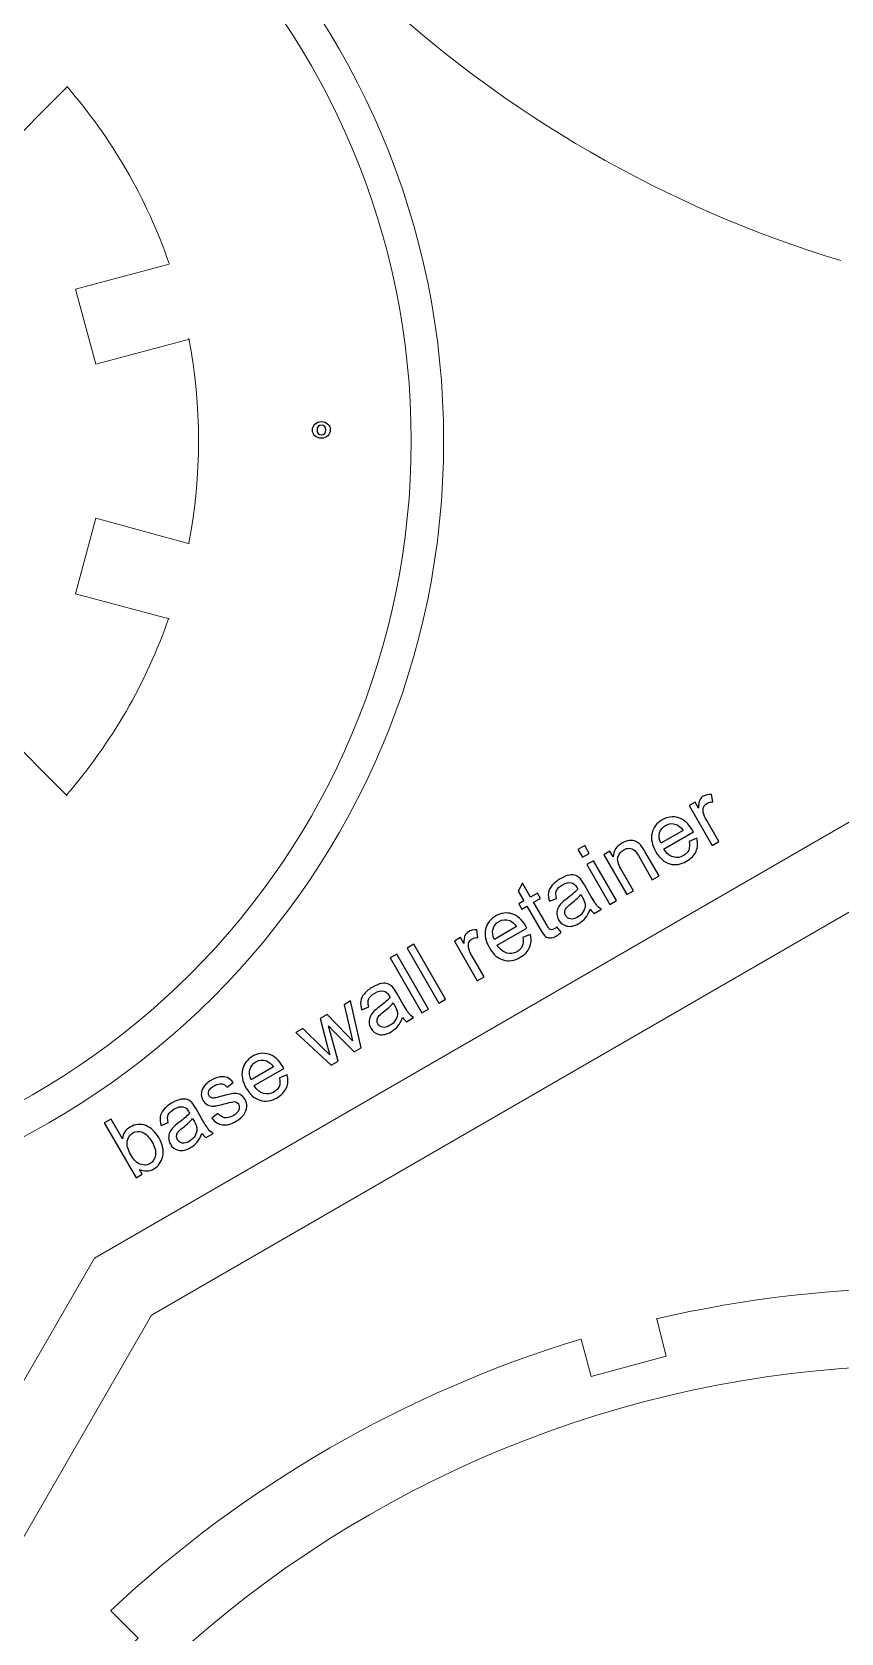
# Model space of a CAD drawing. Header units: centimetres. Extents: x -233 to -82, y 123 to 153.
# Drawn here: x -157.1 to -153.88, y 137.49 to 143.86 of the extents above; entities that cross this region are included whole.
import ezdxf

# ---------------------------------------------------------------- set-up
doc = ezdxf.new("R2010")
doc.units = ezdxf.units.CM
doc.header["$MEASUREMENT"] = 0
doc.layers.add('layer 1', color=7, linetype='Continuous')

msp = doc.modelspace()

# ---------------------------------------------------------------- linework, layer by layer
at = {"layer": 'layer 1', "color": 1, "lineweight": 9}
for points, knots in [([(-161.71951, 142.23415), (-161.71951, 140.50578), (-160.31839, 139.10465), (-158.59002, 139.10465), (-158.59002, 139.10465), (-156.86166, 139.10465), (-155.46054, 140.50578), (-155.46054, 142.23415), (-155.46054, 142.23415), (-155.46054, 143.96251), (-156.86166, 145.36364), (-158.59002, 145.36364), (-158.59002, 145.36364), (-160.31839, 145.36364), (-161.71951, 143.96251), (-161.71951, 142.23415)], [0, 0, 0, 0, 0.2, 0.2, 0.2, 0.2, 0.4, 0.4, 0.4, 0.4, 0.6, 0.6, 0.6, 0.6, 1, 1, 1, 1]), ([(-161.59039, 142.23415), (-161.59039, 140.57708), (-160.24709, 139.23377), (-158.59002, 139.23377), (-158.59002, 139.23377), (-156.93299, 139.23377), (-155.58965, 140.57708), (-155.58965, 142.23415), (-155.58965, 142.23415), (-155.58965, 143.89121), (-156.93299, 145.23456), (-158.59002, 145.23456), (-158.59002, 145.23456), (-160.24709, 145.23456), (-161.59039, 143.89121), (-161.59039, 142.23415)], [0, 0, 0, 0, 0.2, 0.2, 0.2, 0.2, 0.4, 0.4, 0.4, 0.4, 0.6, 0.6, 0.6, 0.6, 1, 1, 1, 1]), ([(-156.95912, 143.64281), (-156.95912, 143.64281), (-157.23213, 143.36976), (-157.23213, 143.36976), (-157.23213, 143.36976), (-157.23213, 143.36976), (-157.45018, 143.5899), (-157.45018, 143.5899)], [0, 0, 0, 0, 0.3333333, 0.3333333, 0.3333333, 0.3333333, 1, 1, 1, 1]), ([(-156.4723, 142.63953), (-156.4723, 142.63953), (-156.84482, 142.54005), (-156.84482, 142.54005), (-156.84482, 142.54005), (-156.84482, 142.54005), (-156.92526, 142.83846), (-156.92526, 142.83846), (-156.92526, 142.83846), (-156.92526, 142.83846), (-156.5527, 142.93794), (-156.5527, 142.93794)], [0, 0, 0, 0, 0.25, 0.25, 0.25, 0.25, 0.5, 0.5, 0.5, 0.5, 1, 1, 1, 1]), ([(-156.55271, 141.52615), (-156.55271, 141.52615), (-156.92527, 141.62563), (-156.92527, 141.62563), (-156.92527, 141.62563), (-156.92527, 141.62563), (-156.8448, 141.9262), (-156.8448, 141.9262), (-156.8448, 141.9262), (-156.8448, 141.9262), (-156.47231, 141.82456), (-156.47231, 141.82456)], [0, 0, 0, 0, 0.25, 0.25, 0.25, 0.25, 0.5, 0.5, 0.5, 0.5, 1, 1, 1, 1]), ([(-157.17922, 140.60327), (-157.17922, 140.60327), (-157.45019, 140.87421), (-157.45019, 140.87421), (-157.45019, 140.87421), (-157.45019, 140.87421), (-157.23214, 141.09434), (-157.23214, 141.09434), (-157.23214, 141.09434), (-157.23214, 141.09434), (-156.95913, 140.82129), (-156.95913, 140.82129)], [0, 0, 0, 0, 0.25, 0.25, 0.25, 0.25, 0.5, 0.5, 0.5, 0.5, 1, 1, 1, 1]), ([(-153.49131, 140.92167), (-153.49131, 140.92167), (-156.85045, 138.98068), (-156.85045, 138.98068), (-156.85045, 138.98068), (-156.85045, 138.98068), (-158.78932, 135.62158), (-158.78932, 135.62158), (-158.78932, 135.62158), (-158.78932, 135.62158), (-158.78716, 131.73961), (-158.78716, 131.73961), (-158.78716, 131.73961), (-158.78716, 131.73961), (-156.84833, 128.38043), (-156.84833, 128.38043), (-156.84833, 128.38043), (-156.84833, 128.38043), (-153.48704, 126.4416), (-153.48704, 126.4416), (-153.48704, 126.4416), (-153.48704, 126.4416), (-153.04469, 126.4416), (-153.04469, 126.4416), (-153.04469, 126.4416), (-153.04469, 126.4416), (-153.04469, 126.75275), (-153.04469, 126.75275), (-153.04469, 126.75275), (-153.04469, 126.75275), (-153.40449, 126.75275), (-153.40449, 126.75275), (-153.40449, 126.75275), (-153.40449, 126.75275), (-156.61974, 128.60695), (-156.61974, 128.60695), (-156.61974, 128.60695), (-156.61974, 128.60695), (-158.47813, 131.82428), (-158.47813, 131.82428), (-158.47813, 131.82428), (-158.47813, 131.82428), (-158.47813, 135.53691), (-158.47813, 135.53691), (-158.47813, 135.53691), (-158.47813, 135.53691), (-156.62394, 138.75425), (-156.62394, 138.75425), (-156.62394, 138.75425), (-156.62394, 138.75425), (-153.40664, 140.61263), (-153.40664, 140.61263), (-153.40664, 140.61263), (-153.40664, 140.61263), (-152.04347, 140.61263), (-152.04347, 140.61263), (-152.04347, 140.61263), (-152.04347, 140.61263), (-152.04347, 140.92167), (-152.04347, 140.92167), (-152.04347, 140.92167), (-152.04347, 140.92167), (-153.49131, 140.92167), (-153.49131, 140.92167)], [0, 0, 0, 0, 0.0588235, 0.0588235, 0.0588235, 0.0588235, 0.1176471, 0.1176471, 0.1176471, 0.1176471, 0.1764706, 0.1764706, 0.1764706, 0.1764706, 0.2352941, 0.2352941, 0.2352941, 0.2352941, 0.2941176, 0.2941176, 0.2941176, 0.2941176, 0.3529412, 0.3529412, 0.3529412, 0.3529412, 0.4117647, 0.4117647, 0.4117647, 0.4117647, 0.4705882, 0.4705882, 0.4705882, 0.4705882, 0.5294118, 0.5294118, 0.5294118, 0.5294118, 0.5882353, 0.5882353, 0.5882353, 0.5882353, 0.6470588, 0.6470588, 0.6470588, 0.6470588, 0.7058824, 0.7058824, 0.7058824, 0.7058824, 0.7647059, 0.7647059, 0.7647059, 0.7647059, 0.8235294, 0.8235294, 0.8235294, 0.8235294, 0.8823529, 0.8823529, 0.8823529, 0.8823529, 1, 1, 1, 1]), ([(-157.83085, 132.95483), (-157.25303, 130.79861), (-155.16664, 129.40465), (-152.95349, 129.69611), (-152.95349, 129.69611), (-150.74038, 129.98758), (-149.08596, 131.87416), (-149.0861, 134.10647), (-149.0861, 134.10647), (-149.08624, 136.33867), (-150.74077, 138.22512), (-152.95392, 138.51637), (-152.95392, 138.51637), (-155.1671, 138.80761), (-157.25339, 137.41348), (-157.83099, 135.25727)], [0, 0, 0, 0, 0.2, 0.2, 0.2, 0.2, 0.4, 0.4, 0.4, 0.4, 0.6, 0.6, 0.6, 0.6, 1, 1, 1, 1]), ([(-154.61272, 138.73854), (-154.61272, 138.73854), (-154.57462, 138.59037), (-154.57462, 138.59037), (-154.57462, 138.59037), (-154.57462, 138.59037), (-154.87311, 138.50997), (-154.87311, 138.50997), (-154.87311, 138.50997), (-154.87311, 138.50997), (-154.91329, 138.6581), (-154.91329, 138.6581)], [0, 0, 0, 0, 0.25, 0.25, 0.25, 0.25, 0.5, 0.5, 0.5, 0.5, 1, 1, 1, 1]), ([(-156.78443, 137.57646), (-156.78443, 137.57646), (-156.67645, 137.46851), (-156.67645, 137.46851), (-156.67645, 137.46851), (-156.67645, 137.46851), (-156.89661, 137.25052), (-156.89661, 137.25052), (-156.89661, 137.25052), (-156.89661, 137.25052), (-157.00456, 137.35847), (-157.00456, 137.35847)], [0, 0, 0, 0, 0.25, 0.25, 0.25, 0.25, 0.5, 0.5, 0.5, 0.5, 1, 1, 1, 1])]:
    msp.add_open_spline(points, degree=3, knots=knots, dxfattribs=at)
for points in [[(-155.7493, 144.03123), (-155.21734, 143.53286), (-154.57783, 143.16361), (-153.88031, 142.95201)], [(-156.55319, 142.94056), (-156.64275, 143.1988), (-156.78069, 143.43756), (-156.95962, 143.64418)], [(-156.47499, 141.8278), (-156.42338, 142.09644), (-156.42331, 142.37245), (-156.47478, 142.64112)], [(-156.96149, 140.82472), (-156.78249, 141.03163), (-156.64442, 141.27067), (-156.55472, 141.52904)], [(-152.4533, 138.73899), (-153.1644, 138.90489), (-153.90417, 138.90489), (-154.61527, 138.73899)], [(-154.91479, 138.65871), (-155.61361, 138.44684), (-156.25422, 138.07691), (-156.78704, 137.57763)]]:
    msp.add_open_spline(points, degree=3, dxfattribs=at)
at = {"layer": 'layer 1'}
for points, knots in [([(-155.94704, 142.24499), (-155.92694, 142.24499), (-155.91174, 142.25879), (-155.91174, 142.27749), (-155.91174, 142.27749), (-155.91174, 142.29619), (-155.92554, 142.31069), (-155.94674, 142.31069), (-155.94674, 142.31069), (-155.96894, 142.31069), (-155.98264, 142.29579), (-155.98264, 142.27709), (-155.98264, 142.27709), (-155.98264, 142.25919), (-155.96824, 142.24499), (-155.94704, 142.24499)], [0, 0, 0, 0, 0.2, 0.2, 0.2, 0.2, 0.4, 0.4, 0.4, 0.4, 0.6, 0.6, 0.6, 0.6, 1, 1, 1, 1]), ([(-155.94744, 142.25809), (-155.95764, 142.25809), (-155.96464, 142.26799), (-155.96464, 142.27709), (-155.96464, 142.27709), (-155.96464, 142.28809), (-155.95834, 142.29729), (-155.94744, 142.29729), (-155.94744, 142.29729), (-155.93614, 142.29729), (-155.92904, 142.28839), (-155.92904, 142.27789), (-155.92904, 142.27789), (-155.92904, 142.26729), (-155.93614, 142.25809), (-155.94744, 142.25809)], [0, 0, 0, 0, 0.2, 0.2, 0.2, 0.2, 0.4, 0.4, 0.4, 0.4, 0.6, 0.6, 0.6, 0.6, 1, 1, 1, 1]), ([(-154.39244, 140.62413), (-154.39244, 140.62413), (-154.48389, 140.78253), (-154.48389, 140.78253), (-154.48389, 140.78253), (-154.48389, 140.78253), (-154.45972, 140.79648), (-154.45972, 140.79648), (-154.45972, 140.79648), (-154.45972, 140.79648), (-154.44587, 140.77249), (-154.44587, 140.77249), (-154.44587, 140.77249), (-154.44622, 140.7873), (-154.44481, 140.79804), (-154.44158, 140.80464), (-154.44158, 140.80464), (-154.43843, 140.81119), (-154.43376, 140.81631), (-154.42753, 140.81991), (-154.42753, 140.81991), (-154.41844, 140.82516), (-154.40761, 140.82761), (-154.3949, 140.8272), (-154.3949, 140.8272), (-154.3949, 140.8272), (-154.38977, 140.79691), (-154.38977, 140.79691), (-154.38977, 140.79691), (-154.39851, 140.79706), (-154.4062, 140.79516), (-154.41278, 140.79136), (-154.41278, 140.79136), (-154.41867, 140.78796), (-154.42295, 140.78318), (-154.42558, 140.77693), (-154.42558, 140.77693), (-154.4282, 140.77068), (-154.42869, 140.76393), (-154.42704, 140.75646), (-154.42704, 140.75646), (-154.42457, 140.74518), (-154.42004, 140.73394), (-154.41349, 140.72259), (-154.41349, 140.72259), (-154.41349, 140.72259), (-154.36559, 140.63963), (-154.36559, 140.63963), (-154.36559, 140.63963), (-154.36559, 140.63963), (-154.39244, 140.62413), (-154.39244, 140.62413)], [0, 0, 0, 0, 0.0714286, 0.0714286, 0.0714286, 0.0714286, 0.1428571, 0.1428571, 0.1428571, 0.1428571, 0.2142857, 0.2142857, 0.2142857, 0.2142857, 0.2857143, 0.2857143, 0.2857143, 0.2857143, 0.3571429, 0.3571429, 0.3571429, 0.3571429, 0.4285714, 0.4285714, 0.4285714, 0.4285714, 0.5, 0.5, 0.5, 0.5, 0.5714286, 0.5714286, 0.5714286, 0.5714286, 0.6428571, 0.6428571, 0.6428571, 0.6428571, 0.7142857, 0.7142857, 0.7142857, 0.7142857, 0.7857143, 0.7857143, 0.7857143, 0.7857143, 0.8571429, 0.8571429, 0.8571429, 0.8571429, 1, 1, 1, 1]), ([(-154.48303, 140.63984), (-154.48303, 140.63984), (-154.45331, 140.65237), (-154.45331, 140.65237), (-154.45331, 140.65237), (-154.44838, 140.63363), (-154.44919, 140.61642), (-154.4559, 140.60065), (-154.4559, 140.60065), (-154.46261, 140.58488), (-154.47508, 140.57168), (-154.49344, 140.56108), (-154.49344, 140.56108), (-154.51665, 140.54768), (-154.53911, 140.54418), (-154.56096, 140.55062), (-154.56096, 140.55062), (-154.58281, 140.55706), (-154.60111, 140.57316), (-154.61596, 140.59889), (-154.61596, 140.59889), (-154.63136, 140.62556), (-154.63647, 140.65021), (-154.6312, 140.67288), (-154.6312, 140.67288), (-154.62593, 140.69555), (-154.61243, 140.71316), (-154.59051, 140.72581), (-154.59051, 140.72581), (-154.56938, 140.73801), (-154.54791, 140.74083), (-154.52614, 140.73411), (-154.52614, 140.73411), (-154.50437, 140.7274), (-154.48591, 140.71103), (-154.47081, 140.68488), (-154.47081, 140.68488), (-154.46991, 140.68332), (-154.4686, 140.68085), (-154.46683, 140.67759), (-154.46683, 140.67759), (-154.46683, 140.67759), (-154.58496, 140.60939), (-154.58496, 140.60939), (-154.58496, 140.60939), (-154.57396, 140.59254), (-154.56137, 140.58214), (-154.54719, 140.57797), (-154.54719, 140.57797), (-154.53301, 140.5738), (-154.51927, 140.57561), (-154.50602, 140.58326), (-154.50602, 140.58326), (-154.49623, 140.58891), (-154.48933, 140.59636), (-154.48532, 140.60561), (-154.48532, 140.60561), (-154.48134, 140.61472), (-154.48055, 140.62614), (-154.48303, 140.63984)], [0, 0, 0, 0, 0.0625, 0.0625, 0.0625, 0.0625, 0.125, 0.125, 0.125, 0.125, 0.1875, 0.1875, 0.1875, 0.1875, 0.25, 0.25, 0.25, 0.25, 0.3125, 0.3125, 0.3125, 0.3125, 0.375, 0.375, 0.375, 0.375, 0.4375, 0.4375, 0.4375, 0.4375, 0.5, 0.5, 0.5, 0.5, 0.5625, 0.5625, 0.5625, 0.5625, 0.625, 0.625, 0.625, 0.625, 0.6875, 0.6875, 0.6875, 0.6875, 0.75, 0.75, 0.75, 0.75, 0.8125, 0.8125, 0.8125, 0.8125, 0.875, 0.875, 0.875, 0.875, 1, 1, 1, 1]), ([(-154.59624, 140.63233), (-154.59624, 140.63233), (-154.50782, 140.68338), (-154.50782, 140.68338), (-154.50782, 140.68338), (-154.51664, 140.69606), (-154.52582, 140.70416), (-154.5353, 140.70758), (-154.5353, 140.70758), (-154.54982, 140.71293), (-154.56391, 140.71173), (-154.57751, 140.70388), (-154.57751, 140.70388), (-154.58989, 140.69673), (-154.5978, 140.68662), (-154.60145, 140.67355), (-154.60145, 140.67355), (-154.6051, 140.66047), (-154.60337, 140.64668), (-154.59624, 140.63233)], [0, 0, 0, 0, 0.1666667, 0.1666667, 0.1666667, 0.1666667, 0.3333333, 0.3333333, 0.3333333, 0.3333333, 0.5, 0.5, 0.5, 0.5, 0.6666667, 0.6666667, 0.6666667, 0.6666667, 1, 1, 1, 1]), ([(-154.73192, 140.42813), (-154.73192, 140.42813), (-154.82337, 140.58653), (-154.82337, 140.58653), (-154.82337, 140.58653), (-154.82337, 140.58653), (-154.79921, 140.60048), (-154.79921, 140.60048), (-154.79921, 140.60048), (-154.79921, 140.60048), (-154.78621, 140.57796), (-154.78621, 140.57796), (-154.78621, 140.57796), (-154.78465, 140.60207), (-154.7729, 140.62051), (-154.7509, 140.63321), (-154.7509, 140.63321), (-154.74138, 140.63871), (-154.73163, 140.64203), (-154.72163, 140.6433), (-154.72163, 140.6433), (-154.71157, 140.64449), (-154.703, 140.64344), (-154.69581, 140.64019), (-154.69581, 140.64019), (-154.68867, 140.63681), (-154.68209, 140.63183), (-154.676, 140.62508), (-154.676, 140.62508), (-154.6722, 140.62069), (-154.66663, 140.61224), (-154.65948, 140.59986), (-154.65948, 140.59986), (-154.65948, 140.59986), (-154.60323, 140.50243), (-154.60323, 140.50243), (-154.60323, 140.50243), (-154.60323, 140.50243), (-154.63007, 140.48693), (-154.63007, 140.48693), (-154.63007, 140.48693), (-154.63007, 140.48693), (-154.68572, 140.58332), (-154.68572, 140.58332), (-154.68572, 140.58332), (-154.69202, 140.59423), (-154.69776, 140.60177), (-154.70299, 140.60603), (-154.70299, 140.60603), (-154.70822, 140.61028), (-154.71444, 140.61246), (-154.72158, 140.61262), (-154.72158, 140.61262), (-154.7288, 140.61272), (-154.73598, 140.61077), (-154.74317, 140.60662), (-154.74317, 140.60662), (-154.7546, 140.60002), (-154.76237, 140.59068), (-154.7664, 140.57866), (-154.7664, 140.57866), (-154.77051, 140.56658), (-154.76672, 140.55041), (-154.75502, 140.53015), (-154.75502, 140.53015), (-154.75502, 140.53015), (-154.70507, 140.44363), (-154.70507, 140.44363), (-154.70507, 140.44363), (-154.70507, 140.44363), (-154.73192, 140.42813), (-154.73192, 140.42813)], [0, 0, 0, 0, 0.0526316, 0.0526316, 0.0526316, 0.0526316, 0.1052632, 0.1052632, 0.1052632, 0.1052632, 0.1578947, 0.1578947, 0.1578947, 0.1578947, 0.2105263, 0.2105263, 0.2105263, 0.2105263, 0.2631579, 0.2631579, 0.2631579, 0.2631579, 0.3157895, 0.3157895, 0.3157895, 0.3157895, 0.3684211, 0.3684211, 0.3684211, 0.3684211, 0.4210526, 0.4210526, 0.4210526, 0.4210526, 0.4736842, 0.4736842, 0.4736842, 0.4736842, 0.5263158, 0.5263158, 0.5263158, 0.5263158, 0.5789474, 0.5789474, 0.5789474, 0.5789474, 0.6315789, 0.6315789, 0.6315789, 0.6315789, 0.6842105, 0.6842105, 0.6842105, 0.6842105, 0.7368421, 0.7368421, 0.7368421, 0.7368421, 0.7894737, 0.7894737, 0.7894737, 0.7894737, 0.8421053, 0.8421053, 0.8421053, 0.8421053, 0.8947368, 0.8947368, 0.8947368, 0.8947368, 1, 1, 1, 1]), ([(-154.90818, 140.57682), (-154.90818, 140.57682), (-154.92598, 140.60765), (-154.92598, 140.60765), (-154.92598, 140.60765), (-154.92598, 140.60765), (-154.89913, 140.62315), (-154.89913, 140.62315), (-154.89913, 140.62315), (-154.89913, 140.62315), (-154.88133, 140.59232), (-154.88133, 140.59232), (-154.88133, 140.59232), (-154.88133, 140.59232), (-154.90818, 140.57682), (-154.90818, 140.57682)], [0, 0, 0, 0, 0.2, 0.2, 0.2, 0.2, 0.4, 0.4, 0.4, 0.4, 0.6, 0.6, 0.6, 0.6, 1, 1, 1, 1]), ([(-154.79973, 140.38898), (-154.79973, 140.38898), (-154.89118, 140.54738), (-154.89118, 140.54738), (-154.89118, 140.54738), (-154.89118, 140.54738), (-154.86433, 140.56288), (-154.86433, 140.56288), (-154.86433, 140.56288), (-154.86433, 140.56288), (-154.77288, 140.40448), (-154.77288, 140.40448), (-154.77288, 140.40448), (-154.77288, 140.40448), (-154.79973, 140.38898), (-154.79973, 140.38898)], [0, 0, 0, 0, 0.2, 0.2, 0.2, 0.2, 0.4, 0.4, 0.4, 0.4, 0.6, 0.6, 0.6, 0.6, 1, 1, 1, 1]), ([(-155.00982, 140.29967), (-155.00982, 140.29967), (-154.99231, 140.27814), (-154.99231, 140.27814), (-154.99231, 140.27814), (-154.99894, 140.27223), (-155.00525, 140.26755), (-155.01122, 140.2641), (-155.01122, 140.2641), (-155.02101, 140.25845), (-155.02944, 140.25566), (-155.03661, 140.25568), (-155.03661, 140.25568), (-155.04373, 140.25561), (-155.04989, 140.25748), (-155.05496, 140.26125), (-155.05496, 140.26125), (-155.06002, 140.26503), (-155.06725, 140.27494), (-155.07655, 140.29105), (-155.07655, 140.29105), (-155.07655, 140.29105), (-155.12915, 140.38216), (-155.12915, 140.38216), (-155.12915, 140.38216), (-155.12915, 140.38216), (-155.14881, 140.37081), (-155.14881, 140.37081), (-155.14881, 140.37081), (-155.14881, 140.37081), (-155.16086, 140.39168), (-155.16086, 140.39168), (-155.16086, 140.39168), (-155.16086, 140.39168), (-155.1412, 140.40303), (-155.1412, 140.40303), (-155.1412, 140.40303), (-155.1412, 140.40303), (-155.16385, 140.44226), (-155.16385, 140.44226), (-155.16385, 140.44226), (-155.16385, 140.44226), (-155.14639, 140.47382), (-155.14639, 140.47382), (-155.14639, 140.47382), (-155.14639, 140.47382), (-155.11444, 140.41848), (-155.11444, 140.41848), (-155.11444, 140.41848), (-155.11444, 140.41848), (-155.08742, 140.43408), (-155.08742, 140.43408), (-155.08742, 140.43408), (-155.08742, 140.43408), (-155.07537, 140.41321), (-155.07537, 140.41321), (-155.07537, 140.41321), (-155.07537, 140.41321), (-155.10239, 140.39761), (-155.10239, 140.39761), (-155.10239, 140.39761), (-155.10239, 140.39761), (-155.04889, 140.30494), (-155.04889, 140.30494), (-155.04889, 140.30494), (-155.04449, 140.29732), (-155.04121, 140.29263), (-155.039, 140.29102), (-155.039, 140.29102), (-155.0368, 140.2894), (-155.03424, 140.28857), (-155.03133, 140.28852), (-155.03133, 140.28852), (-155.02841, 140.28847), (-155.02498, 140.28953), (-155.02108, 140.29178), (-155.02108, 140.29178), (-155.01805, 140.29353), (-155.01436, 140.29613), (-155.00982, 140.29967)], [0, 0, 0, 0, 0.047619, 0.047619, 0.047619, 0.047619, 0.0952381, 0.0952381, 0.0952381, 0.0952381, 0.1428571, 0.1428571, 0.1428571, 0.1428571, 0.1904762, 0.1904762, 0.1904762, 0.1904762, 0.2380952, 0.2380952, 0.2380952, 0.2380952, 0.2857143, 0.2857143, 0.2857143, 0.2857143, 0.3333333, 0.3333333, 0.3333333, 0.3333333, 0.3809524, 0.3809524, 0.3809524, 0.3809524, 0.4285714, 0.4285714, 0.4285714, 0.4285714, 0.4761905, 0.4761905, 0.4761905, 0.4761905, 0.5238095, 0.5238095, 0.5238095, 0.5238095, 0.5714286, 0.5714286, 0.5714286, 0.5714286, 0.6190476, 0.6190476, 0.6190476, 0.6190476, 0.6666667, 0.6666667, 0.6666667, 0.6666667, 0.7142857, 0.7142857, 0.7142857, 0.7142857, 0.7619048, 0.7619048, 0.7619048, 0.7619048, 0.8095238, 0.8095238, 0.8095238, 0.8095238, 0.8571429, 0.8571429, 0.8571429, 0.8571429, 0.9047619, 0.9047619, 0.9047619, 0.9047619, 1, 1, 1, 1]), ([(-154.87771, 140.37005), (-154.88277, 140.35582), (-154.88885, 140.34434), (-154.89603, 140.33558), (-154.89603, 140.33558), (-154.90329, 140.32676), (-154.91217, 140.31933), (-154.92265, 140.31328), (-154.92265, 140.31328), (-154.94005, 140.30323), (-154.95593, 140.29972), (-154.97018, 140.30281), (-154.97018, 140.30281), (-154.98443, 140.3059), (-154.99536, 140.31402), (-155.00301, 140.32727), (-155.00301, 140.32727), (-155.00751, 140.33507), (-155.00979, 140.34322), (-155.00994, 140.35168), (-155.00994, 140.35168), (-155.01009, 140.36014), (-155.00845, 140.3679), (-155.00498, 140.37509), (-155.00498, 140.37509), (-155.00152, 140.38229), (-154.99681, 140.38893), (-154.99077, 140.39508), (-154.99077, 140.39508), (-154.98629, 140.39951), (-154.97916, 140.40536), (-154.96925, 140.41281), (-154.96925, 140.41281), (-154.94902, 140.42796), (-154.93488, 140.44028), (-154.92671, 140.44973), (-154.92671, 140.44973), (-154.92878, 140.4535), (-154.93004, 140.45589), (-154.93059, 140.45684), (-154.93059, 140.45684), (-154.93689, 140.46775), (-154.94385, 140.47401), (-154.95156, 140.47556), (-154.95156, 140.47556), (-154.9619, 140.47768), (-154.97387, 140.47481), (-154.98738, 140.46701), (-154.98738, 140.46701), (-155.00003, 140.45971), (-155.00813, 140.45214), (-155.01155, 140.44428), (-155.01155, 140.44428), (-155.01498, 140.43641), (-155.01493, 140.42593), (-155.01129, 140.41302), (-155.01129, 140.41302), (-155.01129, 140.41302), (-155.03958, 140.40142), (-155.03958, 140.40142), (-155.03958, 140.40142), (-155.04374, 140.41403), (-155.04501, 140.42542), (-155.04355, 140.4355), (-155.04355, 140.4355), (-155.04205, 140.44549), (-155.03718, 140.45546), (-155.02903, 140.46514), (-155.02903, 140.46514), (-155.02087, 140.47481), (-155.00993, 140.48366), (-154.99633, 140.49151), (-154.99633, 140.49151), (-154.98282, 140.49931), (-154.97093, 140.50411), (-154.96059, 140.5058), (-154.96059, 140.5058), (-154.95034, 140.50745), (-154.94175, 140.50698), (-154.93502, 140.50451), (-154.93502, 140.50451), (-154.92824, 140.50196), (-154.92196, 140.4975), (-154.91616, 140.49104), (-154.91616, 140.49104), (-154.91255, 140.487), (-154.90737, 140.47902), (-154.90047, 140.46707), (-154.90047, 140.46707), (-154.90047, 140.46707), (-154.87982, 140.4313), (-154.87982, 140.4313), (-154.87982, 140.4313), (-154.86537, 140.40628), (-154.85566, 140.39086), (-154.85074, 140.38493), (-154.85074, 140.38493), (-154.84576, 140.37891), (-154.83986, 140.37389), (-154.83298, 140.36978), (-154.83298, 140.36978), (-154.83298, 140.36978), (-154.86104, 140.35358), (-154.86104, 140.35358), (-154.86104, 140.35358), (-154.86701, 140.35752), (-154.87258, 140.36297), (-154.87771, 140.37005)], [0, 0, 0, 0, 0.0357143, 0.0357143, 0.0357143, 0.0357143, 0.0714286, 0.0714286, 0.0714286, 0.0714286, 0.1071429, 0.1071429, 0.1071429, 0.1071429, 0.1428571, 0.1428571, 0.1428571, 0.1428571, 0.1785714, 0.1785714, 0.1785714, 0.1785714, 0.2142857, 0.2142857, 0.2142857, 0.2142857, 0.25, 0.25, 0.25, 0.25, 0.2857143, 0.2857143, 0.2857143, 0.2857143, 0.3214286, 0.3214286, 0.3214286, 0.3214286, 0.3571429, 0.3571429, 0.3571429, 0.3571429, 0.3928571, 0.3928571, 0.3928571, 0.3928571, 0.4285714, 0.4285714, 0.4285714, 0.4285714, 0.4642857, 0.4642857, 0.4642857, 0.4642857, 0.5, 0.5, 0.5, 0.5, 0.5357143, 0.5357143, 0.5357143, 0.5357143, 0.5714286, 0.5714286, 0.5714286, 0.5714286, 0.6071429, 0.6071429, 0.6071429, 0.6071429, 0.6428571, 0.6428571, 0.6428571, 0.6428571, 0.6785714, 0.6785714, 0.6785714, 0.6785714, 0.7142857, 0.7142857, 0.7142857, 0.7142857, 0.75, 0.75, 0.75, 0.75, 0.7857143, 0.7857143, 0.7857143, 0.7857143, 0.8214286, 0.8214286, 0.8214286, 0.8214286, 0.8571429, 0.8571429, 0.8571429, 0.8571429, 0.8928571, 0.8928571, 0.8928571, 0.8928571, 0.9285714, 0.9285714, 0.9285714, 0.9285714, 1, 1, 1, 1]), ([(-154.91456, 140.42868), (-154.92196, 140.4191), (-154.93465, 140.40727), (-154.95253, 140.39325), (-154.95253, 140.39325), (-154.96258, 140.38525), (-154.96938, 140.37902), (-154.97282, 140.37438), (-154.97282, 140.37438), (-154.97626, 140.36974), (-154.97816, 140.36483), (-154.97847, 140.35957), (-154.97847, 140.35957), (-154.97873, 140.35422), (-154.97749, 140.34928), (-154.97479, 140.3446), (-154.97479, 140.3446), (-154.97064, 140.33741), (-154.96456, 140.33308), (-154.95635, 140.33146), (-154.95635, 140.33146), (-154.94815, 140.32985), (-154.93887, 140.33197), (-154.92839, 140.33802), (-154.92839, 140.33802), (-154.91808, 140.34397), (-154.91011, 140.35158), (-154.90466, 140.36073), (-154.90466, 140.36073), (-154.89921, 140.36988), (-154.89687, 140.37943), (-154.89769, 140.38946), (-154.89769, 140.38946), (-154.89834, 140.39717), (-154.90201, 140.40694), (-154.90886, 140.41881), (-154.90886, 140.41881), (-154.90886, 140.41881), (-154.91456, 140.42868), (-154.91456, 140.42868)], [0, 0, 0, 0, 0.0909091, 0.0909091, 0.0909091, 0.0909091, 0.1818182, 0.1818182, 0.1818182, 0.1818182, 0.2727273, 0.2727273, 0.2727273, 0.2727273, 0.3636364, 0.3636364, 0.3636364, 0.3636364, 0.4545455, 0.4545455, 0.4545455, 0.4545455, 0.5454545, 0.5454545, 0.5454545, 0.5454545, 0.6363636, 0.6363636, 0.6363636, 0.6363636, 0.7272727, 0.7272727, 0.7272727, 0.7272727, 0.8181818, 0.8181818, 0.8181818, 0.8181818, 1, 1, 1, 1]), ([(-155.14554, 140.25734), (-155.14554, 140.25734), (-155.11582, 140.26988), (-155.11582, 140.26988), (-155.11582, 140.26988), (-155.11089, 140.25113), (-155.1117, 140.23392), (-155.11841, 140.21815), (-155.11841, 140.21815), (-155.12512, 140.20238), (-155.13759, 140.18918), (-155.15595, 140.17858), (-155.15595, 140.17858), (-155.17916, 140.16518), (-155.20162, 140.16168), (-155.22347, 140.16812), (-155.22347, 140.16812), (-155.24532, 140.17456), (-155.26362, 140.19067), (-155.27847, 140.21639), (-155.27847, 140.21639), (-155.29387, 140.24306), (-155.29898, 140.26771), (-155.29371, 140.29038), (-155.29371, 140.29038), (-155.28844, 140.31305), (-155.27494, 140.33066), (-155.25303, 140.34331), (-155.25303, 140.34331), (-155.23189, 140.35551), (-155.21042, 140.35833), (-155.18865, 140.35161), (-155.18865, 140.35161), (-155.16688, 140.3449), (-155.14842, 140.32854), (-155.13332, 140.30238), (-155.13332, 140.30238), (-155.13242, 140.30082), (-155.13111, 140.29835), (-155.12935, 140.29509), (-155.12935, 140.29509), (-155.12935, 140.29509), (-155.24747, 140.22689), (-155.24747, 140.22689), (-155.24747, 140.22689), (-155.23647, 140.21004), (-155.22388, 140.19964), (-155.2097, 140.19547), (-155.2097, 140.19547), (-155.19552, 140.1913), (-155.18178, 140.19311), (-155.16853, 140.20076), (-155.16853, 140.20076), (-155.15874, 140.20641), (-155.15184, 140.21386), (-155.14783, 140.22311), (-155.14783, 140.22311), (-155.14385, 140.23222), (-155.14306, 140.24365), (-155.14554, 140.25734)], [0, 0, 0, 0, 0.0625, 0.0625, 0.0625, 0.0625, 0.125, 0.125, 0.125, 0.125, 0.1875, 0.1875, 0.1875, 0.1875, 0.25, 0.25, 0.25, 0.25, 0.3125, 0.3125, 0.3125, 0.3125, 0.375, 0.375, 0.375, 0.375, 0.4375, 0.4375, 0.4375, 0.4375, 0.5, 0.5, 0.5, 0.5, 0.5625, 0.5625, 0.5625, 0.5625, 0.625, 0.625, 0.625, 0.625, 0.6875, 0.6875, 0.6875, 0.6875, 0.75, 0.75, 0.75, 0.75, 0.8125, 0.8125, 0.8125, 0.8125, 0.875, 0.875, 0.875, 0.875, 1, 1, 1, 1]), ([(-155.25875, 140.24983), (-155.25875, 140.24983), (-155.17033, 140.30088), (-155.17033, 140.30088), (-155.17033, 140.30088), (-155.17915, 140.31356), (-155.18833, 140.32166), (-155.19781, 140.32508), (-155.19781, 140.32508), (-155.21233, 140.33043), (-155.22642, 140.32923), (-155.24002, 140.32138), (-155.24002, 140.32138), (-155.2524, 140.31423), (-155.26031, 140.30412), (-155.26396, 140.29105), (-155.26396, 140.29105), (-155.26761, 140.27797), (-155.26588, 140.26418), (-155.25875, 140.24983)], [0, 0, 0, 0, 0.1666667, 0.1666667, 0.1666667, 0.1666667, 0.3333333, 0.3333333, 0.3333333, 0.3333333, 0.5, 0.5, 0.5, 0.5, 0.6666667, 0.6666667, 0.6666667, 0.6666667, 1, 1, 1, 1]), ([(-155.32662, 140.08478), (-155.32662, 140.08478), (-155.41807, 140.24318), (-155.41807, 140.24318), (-155.41807, 140.24318), (-155.41807, 140.24318), (-155.39391, 140.25713), (-155.39391, 140.25713), (-155.39391, 140.25713), (-155.39391, 140.25713), (-155.38006, 140.23314), (-155.38006, 140.23314), (-155.38006, 140.23314), (-155.38041, 140.24795), (-155.37899, 140.2587), (-155.37576, 140.2653), (-155.37576, 140.2653), (-155.37261, 140.27185), (-155.36795, 140.27697), (-155.36171, 140.28057), (-155.36171, 140.28057), (-155.35262, 140.28582), (-155.34179, 140.28826), (-155.32909, 140.28785), (-155.32909, 140.28785), (-155.32909, 140.28785), (-155.32395, 140.25756), (-155.32395, 140.25756), (-155.32395, 140.25756), (-155.3327, 140.25771), (-155.34038, 140.25582), (-155.34696, 140.25202), (-155.34696, 140.25202), (-155.35285, 140.24862), (-155.35713, 140.24383), (-155.35976, 140.23758), (-155.35976, 140.23758), (-155.36239, 140.23133), (-155.36288, 140.22458), (-155.36122, 140.21711), (-155.36122, 140.21711), (-155.35875, 140.20583), (-155.35422, 140.19459), (-155.34767, 140.18325), (-155.34767, 140.18325), (-155.34767, 140.18325), (-155.29977, 140.10028), (-155.29977, 140.10028), (-155.29977, 140.10028), (-155.29977, 140.10028), (-155.32662, 140.08478), (-155.32662, 140.08478)], [0, 0, 0, 0, 0.0714286, 0.0714286, 0.0714286, 0.0714286, 0.1428571, 0.1428571, 0.1428571, 0.1428571, 0.2142857, 0.2142857, 0.2142857, 0.2142857, 0.2857143, 0.2857143, 0.2857143, 0.2857143, 0.3571429, 0.3571429, 0.3571429, 0.3571429, 0.4285714, 0.4285714, 0.4285714, 0.4285714, 0.5, 0.5, 0.5, 0.5, 0.5714286, 0.5714286, 0.5714286, 0.5714286, 0.6428571, 0.6428571, 0.6428571, 0.6428571, 0.7142857, 0.7142857, 0.7142857, 0.7142857, 0.7857143, 0.7857143, 0.7857143, 0.7857143, 0.8571429, 0.8571429, 0.8571429, 0.8571429, 1, 1, 1, 1]), ([(-155.47965, 139.99643), (-155.47965, 139.99643), (-155.6059, 140.2151), (-155.6059, 140.2151), (-155.6059, 140.2151), (-155.6059, 140.2151), (-155.57905, 140.2306), (-155.57905, 140.2306), (-155.57905, 140.2306), (-155.57905, 140.2306), (-155.4528, 140.01193), (-155.4528, 140.01193), (-155.4528, 140.01193), (-155.4528, 140.01193), (-155.47965, 139.99643), (-155.47965, 139.99643)], [0, 0, 0, 0, 0.2, 0.2, 0.2, 0.2, 0.4, 0.4, 0.4, 0.4, 0.6, 0.6, 0.6, 0.6, 1, 1, 1, 1]), ([(-155.54754, 139.95723), (-155.54754, 139.95723), (-155.67379, 140.1759), (-155.67379, 140.1759), (-155.67379, 140.1759), (-155.67379, 140.1759), (-155.64694, 140.1914), (-155.64694, 140.1914), (-155.64694, 140.1914), (-155.64694, 140.1914), (-155.5207, 139.97273), (-155.5207, 139.97273), (-155.5207, 139.97273), (-155.5207, 139.97273), (-155.54754, 139.95723), (-155.54754, 139.95723)], [0, 0, 0, 0, 0.2, 0.2, 0.2, 0.2, 0.4, 0.4, 0.4, 0.4, 0.6, 0.6, 0.6, 0.6, 1, 1, 1, 1]), ([(-155.62483, 139.9387), (-155.62989, 139.92447), (-155.63597, 139.91299), (-155.64315, 139.90423), (-155.64315, 139.90423), (-155.65042, 139.89541), (-155.65929, 139.88798), (-155.66977, 139.88193), (-155.66977, 139.88193), (-155.68717, 139.87188), (-155.70305, 139.86838), (-155.7173, 139.87146), (-155.7173, 139.87146), (-155.73155, 139.87455), (-155.74248, 139.88267), (-155.75013, 139.89593), (-155.75013, 139.89593), (-155.75463, 139.90372), (-155.75691, 139.91187), (-155.75706, 139.92033), (-155.75706, 139.92033), (-155.75721, 139.92879), (-155.75557, 139.93655), (-155.7521, 139.94374), (-155.7521, 139.94374), (-155.74864, 139.95094), (-155.74393, 139.95759), (-155.73789, 139.96373), (-155.73789, 139.96373), (-155.73341, 139.96816), (-155.72628, 139.97401), (-155.71638, 139.98146), (-155.71638, 139.98146), (-155.69614, 139.99661), (-155.682, 140.00893), (-155.67383, 140.01838), (-155.67383, 140.01838), (-155.6759, 140.02215), (-155.67716, 140.02454), (-155.67771, 140.02549), (-155.67771, 140.02549), (-155.68401, 140.0364), (-155.69097, 140.04266), (-155.69868, 140.04422), (-155.69868, 140.04422), (-155.70902, 140.04633), (-155.72099, 140.04346), (-155.7345, 140.03566), (-155.7345, 140.03566), (-155.74715, 140.02836), (-155.75525, 140.02079), (-155.75868, 140.01293), (-155.75868, 140.01293), (-155.7621, 140.00506), (-155.76205, 139.99458), (-155.75841, 139.98167), (-155.75841, 139.98167), (-155.75841, 139.98167), (-155.7867, 139.97007), (-155.7867, 139.97007), (-155.7867, 139.97007), (-155.79087, 139.98268), (-155.79213, 139.99407), (-155.79068, 140.00415), (-155.79068, 140.00415), (-155.78917, 140.01414), (-155.7843, 140.02411), (-155.77615, 140.03379), (-155.77615, 140.03379), (-155.76799, 140.04346), (-155.75705, 140.05232), (-155.74346, 140.06017), (-155.74346, 140.06017), (-155.72995, 140.06797), (-155.71805, 140.07276), (-155.70771, 140.07445), (-155.70771, 140.07445), (-155.69746, 140.0761), (-155.68887, 140.07563), (-155.68214, 140.07316), (-155.68214, 140.07316), (-155.67536, 140.07062), (-155.66909, 140.06615), (-155.66328, 140.05969), (-155.66328, 140.05969), (-155.65967, 140.05565), (-155.65449, 140.04767), (-155.64759, 140.03572), (-155.64759, 140.03572), (-155.64759, 140.03572), (-155.62694, 139.99996), (-155.62694, 139.99996), (-155.62694, 139.99996), (-155.61249, 139.97493), (-155.60279, 139.95952), (-155.59786, 139.95358), (-155.59786, 139.95358), (-155.59288, 139.94757), (-155.58698, 139.94254), (-155.5801, 139.93843), (-155.5801, 139.93843), (-155.5801, 139.93843), (-155.60816, 139.92223), (-155.60816, 139.92223), (-155.60816, 139.92223), (-155.61414, 139.92617), (-155.6197, 139.93162), (-155.62483, 139.9387)], [0, 0, 0, 0, 0.0357143, 0.0357143, 0.0357143, 0.0357143, 0.0714286, 0.0714286, 0.0714286, 0.0714286, 0.1071429, 0.1071429, 0.1071429, 0.1071429, 0.1428571, 0.1428571, 0.1428571, 0.1428571, 0.1785714, 0.1785714, 0.1785714, 0.1785714, 0.2142857, 0.2142857, 0.2142857, 0.2142857, 0.25, 0.25, 0.25, 0.25, 0.2857143, 0.2857143, 0.2857143, 0.2857143, 0.3214286, 0.3214286, 0.3214286, 0.3214286, 0.3571429, 0.3571429, 0.3571429, 0.3571429, 0.3928571, 0.3928571, 0.3928571, 0.3928571, 0.4285714, 0.4285714, 0.4285714, 0.4285714, 0.4642857, 0.4642857, 0.4642857, 0.4642857, 0.5, 0.5, 0.5, 0.5, 0.5357143, 0.5357143, 0.5357143, 0.5357143, 0.5714286, 0.5714286, 0.5714286, 0.5714286, 0.6071429, 0.6071429, 0.6071429, 0.6071429, 0.6428571, 0.6428571, 0.6428571, 0.6428571, 0.6785714, 0.6785714, 0.6785714, 0.6785714, 0.7142857, 0.7142857, 0.7142857, 0.7142857, 0.75, 0.75, 0.75, 0.75, 0.7857143, 0.7857143, 0.7857143, 0.7857143, 0.8214286, 0.8214286, 0.8214286, 0.8214286, 0.8571429, 0.8571429, 0.8571429, 0.8571429, 0.8928571, 0.8928571, 0.8928571, 0.8928571, 0.9285714, 0.9285714, 0.9285714, 0.9285714, 1, 1, 1, 1]), ([(-155.90833, 139.74893), (-155.90833, 139.74893), (-156.04828, 139.87933), (-156.04828, 139.87933), (-156.04828, 139.87933), (-156.04828, 139.87933), (-156.02048, 139.89538), (-156.02048, 139.89538), (-156.02048, 139.89538), (-156.02048, 139.89538), (-155.94248, 139.81848), (-155.94248, 139.81848), (-155.94248, 139.81848), (-155.94248, 139.81848), (-155.91352, 139.78993), (-155.91352, 139.78993), (-155.91352, 139.78993), (-155.91404, 139.79182), (-155.91765, 139.80429), (-155.92414, 139.82733), (-155.92414, 139.82733), (-155.92414, 139.82733), (-155.95249, 139.93463), (-155.95249, 139.93463), (-155.95249, 139.93463), (-155.95249, 139.93463), (-155.92487, 139.95058), (-155.92487, 139.95058), (-155.92487, 139.95058), (-155.92487, 139.95058), (-155.84809, 139.87239), (-155.84809, 139.87239), (-155.84809, 139.87239), (-155.84809, 139.87239), (-155.82276, 139.84672), (-155.82276, 139.84672), (-155.82276, 139.84672), (-155.82276, 139.84672), (-155.83131, 139.88254), (-155.83131, 139.88254), (-155.83131, 139.88254), (-155.83131, 139.88254), (-155.85697, 139.98978), (-155.85697, 139.98978), (-155.85697, 139.98978), (-155.85697, 139.98978), (-155.8309, 140.00483), (-155.8309, 140.00483), (-155.8309, 140.00483), (-155.8309, 140.00483), (-155.78899, 139.81783), (-155.78899, 139.81783), (-155.78899, 139.81783), (-155.78899, 139.81783), (-155.81688, 139.80173), (-155.81688, 139.80173), (-155.81688, 139.80173), (-155.81688, 139.80173), (-155.89688, 139.8821), (-155.89688, 139.8821), (-155.89688, 139.8821), (-155.89688, 139.8821), (-155.91858, 139.90548), (-155.91858, 139.90548), (-155.91858, 139.90548), (-155.91858, 139.90548), (-155.88027, 139.76513), (-155.88027, 139.76513), (-155.88027, 139.76513), (-155.88027, 139.76513), (-155.90833, 139.74893), (-155.90833, 139.74893)], [0, 0, 0, 0, 0.0526316, 0.0526316, 0.0526316, 0.0526316, 0.1052632, 0.1052632, 0.1052632, 0.1052632, 0.1578947, 0.1578947, 0.1578947, 0.1578947, 0.2105263, 0.2105263, 0.2105263, 0.2105263, 0.2631579, 0.2631579, 0.2631579, 0.2631579, 0.3157895, 0.3157895, 0.3157895, 0.3157895, 0.3684211, 0.3684211, 0.3684211, 0.3684211, 0.4210526, 0.4210526, 0.4210526, 0.4210526, 0.4736842, 0.4736842, 0.4736842, 0.4736842, 0.5263158, 0.5263158, 0.5263158, 0.5263158, 0.5789474, 0.5789474, 0.5789474, 0.5789474, 0.6315789, 0.6315789, 0.6315789, 0.6315789, 0.6842105, 0.6842105, 0.6842105, 0.6842105, 0.7368421, 0.7368421, 0.7368421, 0.7368421, 0.7894737, 0.7894737, 0.7894737, 0.7894737, 0.8421053, 0.8421053, 0.8421053, 0.8421053, 0.8947368, 0.8947368, 0.8947368, 0.8947368, 1, 1, 1, 1]), ([(-155.66168, 139.99733), (-155.66908, 139.98775), (-155.68177, 139.97592), (-155.69966, 139.9619), (-155.69966, 139.9619), (-155.7097, 139.95391), (-155.7165, 139.94767), (-155.71994, 139.94303), (-155.71994, 139.94303), (-155.72338, 139.93839), (-155.72528, 139.93348), (-155.72559, 139.92822), (-155.72559, 139.92822), (-155.72585, 139.92287), (-155.72461, 139.91793), (-155.72191, 139.91325), (-155.72191, 139.91325), (-155.71776, 139.90607), (-155.71168, 139.90173), (-155.70347, 139.90011), (-155.70347, 139.90011), (-155.69527, 139.8985), (-155.68599, 139.90063), (-155.67551, 139.90668), (-155.67551, 139.90668), (-155.6652, 139.91263), (-155.65724, 139.92023), (-155.65178, 139.92938), (-155.65178, 139.92938), (-155.64633, 139.93853), (-155.64399, 139.94808), (-155.64482, 139.95811), (-155.64482, 139.95811), (-155.64546, 139.96583), (-155.64913, 139.9756), (-155.65598, 139.98746), (-155.65598, 139.98746), (-155.65598, 139.98746), (-155.66168, 139.99733), (-155.66168, 139.99733)], [0, 0, 0, 0, 0.0909091, 0.0909091, 0.0909091, 0.0909091, 0.1818182, 0.1818182, 0.1818182, 0.1818182, 0.2727273, 0.2727273, 0.2727273, 0.2727273, 0.3636364, 0.3636364, 0.3636364, 0.3636364, 0.4545455, 0.4545455, 0.4545455, 0.4545455, 0.5454545, 0.5454545, 0.5454545, 0.5454545, 0.6363636, 0.6363636, 0.6363636, 0.6363636, 0.7272727, 0.7272727, 0.7272727, 0.7272727, 0.8181818, 0.8181818, 0.8181818, 0.8181818, 1, 1, 1, 1]), ([(-156.11332, 139.69859), (-156.11332, 139.69859), (-156.08361, 139.71113), (-156.08361, 139.71113), (-156.08361, 139.71113), (-156.07868, 139.69238), (-156.07948, 139.67518), (-156.08619, 139.65941), (-156.08619, 139.65941), (-156.09291, 139.64364), (-156.10538, 139.63043), (-156.12374, 139.61983), (-156.12374, 139.61983), (-156.14695, 139.60643), (-156.16941, 139.60293), (-156.19125, 139.60937), (-156.19125, 139.60937), (-156.2131, 139.61581), (-156.23141, 139.63192), (-156.24626, 139.65764), (-156.24626, 139.65764), (-156.26166, 139.68431), (-156.26676, 139.70896), (-156.26149, 139.73163), (-156.26149, 139.73163), (-156.25622, 139.75431), (-156.24272, 139.77192), (-156.22081, 139.78457), (-156.22081, 139.78457), (-156.19968, 139.79677), (-156.17821, 139.79958), (-156.15643, 139.79287), (-156.15643, 139.79287), (-156.13466, 139.78615), (-156.11621, 139.76979), (-156.10111, 139.74363), (-156.10111, 139.74363), (-156.10021, 139.74208), (-156.09889, 139.7396), (-156.09713, 139.73635), (-156.09713, 139.73635), (-156.09713, 139.73635), (-156.21526, 139.66815), (-156.21526, 139.66815), (-156.21526, 139.66815), (-156.20425, 139.65129), (-156.19167, 139.64089), (-156.17748, 139.63672), (-156.17748, 139.63672), (-156.1633, 139.63256), (-156.14957, 139.63437), (-156.13631, 139.64202), (-156.13631, 139.64202), (-156.12653, 139.64767), (-156.11963, 139.65511), (-156.11561, 139.66436), (-156.11561, 139.66436), (-156.11164, 139.67347), (-156.11084, 139.6849), (-156.11332, 139.69859)], [0, 0, 0, 0, 0.0625, 0.0625, 0.0625, 0.0625, 0.125, 0.125, 0.125, 0.125, 0.1875, 0.1875, 0.1875, 0.1875, 0.25, 0.25, 0.25, 0.25, 0.3125, 0.3125, 0.3125, 0.3125, 0.375, 0.375, 0.375, 0.375, 0.4375, 0.4375, 0.4375, 0.4375, 0.5, 0.5, 0.5, 0.5, 0.5625, 0.5625, 0.5625, 0.5625, 0.625, 0.625, 0.625, 0.625, 0.6875, 0.6875, 0.6875, 0.6875, 0.75, 0.75, 0.75, 0.75, 0.8125, 0.8125, 0.8125, 0.8125, 0.875, 0.875, 0.875, 0.875, 1, 1, 1, 1]), ([(-156.22653, 139.69108), (-156.22653, 139.69108), (-156.13811, 139.74213), (-156.13811, 139.74213), (-156.13811, 139.74213), (-156.14694, 139.75482), (-156.15612, 139.76291), (-156.16559, 139.76633), (-156.16559, 139.76633), (-156.18012, 139.77169), (-156.1942, 139.77048), (-156.2078, 139.76263), (-156.2078, 139.76263), (-156.22018, 139.75548), (-156.22809, 139.74538), (-156.23174, 139.7323), (-156.23174, 139.7323), (-156.23539, 139.71922), (-156.23367, 139.70544), (-156.22653, 139.69108)], [0, 0, 0, 0, 0.1666667, 0.1666667, 0.1666667, 0.1666667, 0.3333333, 0.3333333, 0.3333333, 0.3333333, 0.5, 0.5, 0.5, 0.5, 0.6666667, 0.6666667, 0.6666667, 0.6666667, 1, 1, 1, 1]), ([(-156.3831, 139.53787), (-156.3831, 139.53787), (-156.359, 139.55733), (-156.359, 139.55733), (-156.359, 139.55733), (-156.35138, 139.54752), (-156.34253, 139.54178), (-156.33243, 139.5401), (-156.33243, 139.5401), (-156.32234, 139.53842), (-156.31117, 139.54107), (-156.29895, 139.54812), (-156.29895, 139.54812), (-156.28666, 139.55522), (-156.27893, 139.56303), (-156.27585, 139.5715), (-156.27585, 139.5715), (-156.27278, 139.57997), (-156.27323, 139.58756), (-156.27713, 139.59432), (-156.27713, 139.59432), (-156.28063, 139.60038), (-156.28598, 139.60364), (-156.29326, 139.60406), (-156.29326, 139.60406), (-156.29834, 139.60425), (-156.30918, 139.60203), (-156.32597, 139.5973), (-156.32597, 139.5973), (-156.34847, 139.59089), (-156.36466, 139.58732), (-156.37438, 139.58655), (-156.37438, 139.58655), (-156.3841, 139.58579), (-156.3928, 139.58747), (-156.4004, 139.59162), (-156.4004, 139.59162), (-156.408, 139.59578), (-156.41409, 139.60173), (-156.41859, 139.60953), (-156.41859, 139.60953), (-156.42264, 139.61654), (-156.42479, 139.62407), (-156.42504, 139.6319), (-156.42504, 139.6319), (-156.42528, 139.63973), (-156.42377, 139.6473), (-156.42044, 139.65453), (-156.42044, 139.65453), (-156.41808, 139.66005), (-156.41386, 139.66595), (-156.40793, 139.67226), (-156.40793, 139.67226), (-156.40199, 139.67858), (-156.39479, 139.68412), (-156.38657, 139.68887), (-156.38657, 139.68887), (-156.37418, 139.69602), (-156.36222, 139.7005), (-156.35073, 139.7024), (-156.35073, 139.7024), (-156.33924, 139.7043), (-156.32951, 139.70345), (-156.32146, 139.6999), (-156.32146, 139.6999), (-156.31349, 139.6963), (-156.30568, 139.68996), (-156.29808, 139.6806), (-156.29808, 139.6806), (-156.29808, 139.6806), (-156.32227, 139.6619), (-156.32227, 139.6619), (-156.32227, 139.6619), (-156.32818, 139.66934), (-156.33535, 139.67375), (-156.34371, 139.67504), (-156.34371, 139.67504), (-156.35208, 139.67633), (-156.36143, 139.67393), (-156.37191, 139.66788), (-156.37191, 139.66788), (-156.38421, 139.66078), (-156.39181, 139.65374), (-156.39474, 139.64662), (-156.39474, 139.64662), (-156.39767, 139.6395), (-156.39756, 139.6331), (-156.39441, 139.62765), (-156.39441, 139.62765), (-156.39236, 139.62409), (-156.38943, 139.62163), (-156.38567, 139.62011), (-156.38567, 139.62011), (-156.38185, 139.6185), (-156.37699, 139.61807), (-156.37126, 139.61895), (-156.37126, 139.61895), (-156.36798, 139.61947), (-156.35874, 139.62168), (-156.34353, 139.62573), (-156.34353, 139.62573), (-156.32162, 139.63157), (-156.30602, 139.63515), (-156.29663, 139.63629), (-156.29663, 139.63629), (-156.28725, 139.63744), (-156.27861, 139.63607), (-156.27081, 139.63238), (-156.27081, 139.63238), (-156.26302, 139.62868), (-156.25641, 139.62222), (-156.25111, 139.61304), (-156.25111, 139.61304), (-156.24596, 139.60412), (-156.2437, 139.59422), (-156.24435, 139.58334), (-156.24435, 139.58334), (-156.24508, 139.57241), (-156.24907, 139.56191), (-156.25635, 139.55193), (-156.25635, 139.55193), (-156.26373, 139.5419), (-156.27365, 139.53328), (-156.28603, 139.52613), (-156.28603, 139.52613), (-156.30664, 139.51423), (-156.32477, 139.50943), (-156.34054, 139.51175), (-156.34054, 139.51175), (-156.35632, 139.51407), (-156.37046, 139.52277), (-156.3831, 139.53787)], [0, 0, 0, 0, 0.0294118, 0.0294118, 0.0294118, 0.0294118, 0.0588235, 0.0588235, 0.0588235, 0.0588235, 0.0882353, 0.0882353, 0.0882353, 0.0882353, 0.1176471, 0.1176471, 0.1176471, 0.1176471, 0.1470588, 0.1470588, 0.1470588, 0.1470588, 0.1764706, 0.1764706, 0.1764706, 0.1764706, 0.2058824, 0.2058824, 0.2058824, 0.2058824, 0.2352941, 0.2352941, 0.2352941, 0.2352941, 0.2647059, 0.2647059, 0.2647059, 0.2647059, 0.2941176, 0.2941176, 0.2941176, 0.2941176, 0.3235294, 0.3235294, 0.3235294, 0.3235294, 0.3529412, 0.3529412, 0.3529412, 0.3529412, 0.3823529, 0.3823529, 0.3823529, 0.3823529, 0.4117647, 0.4117647, 0.4117647, 0.4117647, 0.4411765, 0.4411765, 0.4411765, 0.4411765, 0.4705882, 0.4705882, 0.4705882, 0.4705882, 0.5, 0.5, 0.5, 0.5, 0.5294118, 0.5294118, 0.5294118, 0.5294118, 0.5588235, 0.5588235, 0.5588235, 0.5588235, 0.5882353, 0.5882353, 0.5882353, 0.5882353, 0.6176471, 0.6176471, 0.6176471, 0.6176471, 0.6470588, 0.6470588, 0.6470588, 0.6470588, 0.6764706, 0.6764706, 0.6764706, 0.6764706, 0.7058824, 0.7058824, 0.7058824, 0.7058824, 0.7352941, 0.7352941, 0.7352941, 0.7352941, 0.7647059, 0.7647059, 0.7647059, 0.7647059, 0.7941176, 0.7941176, 0.7941176, 0.7941176, 0.8235294, 0.8235294, 0.8235294, 0.8235294, 0.8529412, 0.8529412, 0.8529412, 0.8529412, 0.8823529, 0.8823529, 0.8823529, 0.8823529, 0.9117647, 0.9117647, 0.9117647, 0.9117647, 0.9411765, 0.9411765, 0.9411765, 0.9411765, 1, 1, 1, 1]), ([(-156.42296, 139.47791), (-156.42802, 139.46367), (-156.4341, 139.45219), (-156.44128, 139.44343), (-156.44128, 139.44343), (-156.44855, 139.43462), (-156.45742, 139.42718), (-156.4679, 139.42113), (-156.4679, 139.42113), (-156.4853, 139.41108), (-156.50118, 139.40758), (-156.51543, 139.41066), (-156.51543, 139.41066), (-156.52968, 139.41375), (-156.54061, 139.42188), (-156.54826, 139.43513), (-156.54826, 139.43513), (-156.55276, 139.44292), (-156.55504, 139.45107), (-156.55519, 139.45953), (-156.55519, 139.45953), (-156.55534, 139.46799), (-156.5537, 139.47575), (-156.55023, 139.48295), (-156.55023, 139.48295), (-156.54677, 139.49014), (-156.54206, 139.49679), (-156.53602, 139.50293), (-156.53602, 139.50293), (-156.53154, 139.50737), (-156.52441, 139.51321), (-156.51451, 139.52066), (-156.51451, 139.52066), (-156.49427, 139.53581), (-156.48013, 139.54813), (-156.47196, 139.55758), (-156.47196, 139.55758), (-156.47403, 139.56135), (-156.47529, 139.56374), (-156.47584, 139.56469), (-156.47584, 139.56469), (-156.48214, 139.57561), (-156.4891, 139.58186), (-156.49681, 139.58342), (-156.49681, 139.58342), (-156.50715, 139.58553), (-156.51912, 139.58266), (-156.53263, 139.57486), (-156.53263, 139.57486), (-156.54528, 139.56756), (-156.55338, 139.56), (-156.55681, 139.55213), (-156.55681, 139.55213), (-156.56023, 139.54426), (-156.56018, 139.53378), (-156.55654, 139.52087), (-156.55654, 139.52087), (-156.55654, 139.52087), (-156.58483, 139.50927), (-156.58483, 139.50927), (-156.58483, 139.50927), (-156.589, 139.52188), (-156.59026, 139.53328), (-156.58881, 139.54335), (-156.58881, 139.54335), (-156.5873, 139.55335), (-156.58243, 139.56331), (-156.57428, 139.57299), (-156.57428, 139.57299), (-156.56612, 139.58266), (-156.55518, 139.59152), (-156.54159, 139.59937), (-156.54159, 139.59937), (-156.52808, 139.60717), (-156.51618, 139.61196), (-156.50584, 139.61365), (-156.50584, 139.61365), (-156.49559, 139.6153), (-156.487, 139.61483), (-156.48027, 139.61237), (-156.48027, 139.61237), (-156.47349, 139.60982), (-156.46722, 139.60535), (-156.46141, 139.59889), (-156.46141, 139.59889), (-156.4578, 139.59485), (-156.45262, 139.58688), (-156.44572, 139.57493), (-156.44572, 139.57493), (-156.44572, 139.57493), (-156.42507, 139.53916), (-156.42507, 139.53916), (-156.42507, 139.53916), (-156.41062, 139.51413), (-156.40092, 139.49872), (-156.39599, 139.49279), (-156.39599, 139.49279), (-156.39101, 139.48677), (-156.38511, 139.48175), (-156.37823, 139.47763), (-156.37823, 139.47763), (-156.37823, 139.47763), (-156.40629, 139.46143), (-156.40629, 139.46143), (-156.40629, 139.46143), (-156.41227, 139.46538), (-156.41783, 139.47082), (-156.42296, 139.47791)], [0, 0, 0, 0, 0.0357143, 0.0357143, 0.0357143, 0.0357143, 0.0714286, 0.0714286, 0.0714286, 0.0714286, 0.1071429, 0.1071429, 0.1071429, 0.1071429, 0.1428571, 0.1428571, 0.1428571, 0.1428571, 0.1785714, 0.1785714, 0.1785714, 0.1785714, 0.2142857, 0.2142857, 0.2142857, 0.2142857, 0.25, 0.25, 0.25, 0.25, 0.2857143, 0.2857143, 0.2857143, 0.2857143, 0.3214286, 0.3214286, 0.3214286, 0.3214286, 0.3571429, 0.3571429, 0.3571429, 0.3571429, 0.3928571, 0.3928571, 0.3928571, 0.3928571, 0.4285714, 0.4285714, 0.4285714, 0.4285714, 0.4642857, 0.4642857, 0.4642857, 0.4642857, 0.5, 0.5, 0.5, 0.5, 0.5357143, 0.5357143, 0.5357143, 0.5357143, 0.5714286, 0.5714286, 0.5714286, 0.5714286, 0.6071429, 0.6071429, 0.6071429, 0.6071429, 0.6428571, 0.6428571, 0.6428571, 0.6428571, 0.6785714, 0.6785714, 0.6785714, 0.6785714, 0.7142857, 0.7142857, 0.7142857, 0.7142857, 0.75, 0.75, 0.75, 0.75, 0.7857143, 0.7857143, 0.7857143, 0.7857143, 0.8214286, 0.8214286, 0.8214286, 0.8214286, 0.8571429, 0.8571429, 0.8571429, 0.8571429, 0.8928571, 0.8928571, 0.8928571, 0.8928571, 0.9285714, 0.9285714, 0.9285714, 0.9285714, 1, 1, 1, 1]), ([(-156.6602, 139.31483), (-156.6602, 139.31483), (-156.68506, 139.30048), (-156.68506, 139.30048), (-156.68506, 139.30048), (-156.68506, 139.30048), (-156.81131, 139.51916), (-156.81131, 139.51916), (-156.81131, 139.51916), (-156.81131, 139.51916), (-156.78446, 139.53466), (-156.78446, 139.53466), (-156.78446, 139.53466), (-156.78446, 139.53466), (-156.73941, 139.45663), (-156.73941, 139.45663), (-156.73941, 139.45663), (-156.73632, 139.47747), (-156.72595, 139.49292), (-156.70837, 139.50307), (-156.70837, 139.50307), (-156.69859, 139.50872), (-156.68826, 139.51203), (-156.67726, 139.51318), (-156.67726, 139.51318), (-156.66635, 139.51428), (-156.65596, 139.51289), (-156.64623, 139.50904), (-156.64623, 139.50904), (-156.63645, 139.5051), (-156.62718, 139.49903), (-156.61818, 139.49083), (-156.61818, 139.49083), (-156.60917, 139.48263), (-156.60142, 139.4728), (-156.59482, 139.46136), (-156.59482, 139.46136), (-156.57917, 139.43426), (-156.57373, 139.40945), (-156.57861, 139.38689), (-156.57861, 139.38689), (-156.58348, 139.36433), (-156.59529, 139.34758), (-156.61408, 139.33673), (-156.61408, 139.33673), (-156.63279, 139.32593), (-156.652, 139.32523), (-156.67165, 139.33467), (-156.67165, 139.33467), (-156.67165, 139.33467), (-156.6602, 139.31483), (-156.6602, 139.31483)], [0, 0, 0, 0, 0.0714286, 0.0714286, 0.0714286, 0.0714286, 0.1428571, 0.1428571, 0.1428571, 0.1428571, 0.2142857, 0.2142857, 0.2142857, 0.2142857, 0.2857143, 0.2857143, 0.2857143, 0.2857143, 0.3571429, 0.3571429, 0.3571429, 0.3571429, 0.4285714, 0.4285714, 0.4285714, 0.4285714, 0.5, 0.5, 0.5, 0.5, 0.5714286, 0.5714286, 0.5714286, 0.5714286, 0.6428571, 0.6428571, 0.6428571, 0.6428571, 0.7142857, 0.7142857, 0.7142857, 0.7142857, 0.7857143, 0.7857143, 0.7857143, 0.7857143, 0.8571429, 0.8571429, 0.8571429, 0.8571429, 1, 1, 1, 1]), ([(-156.45981, 139.53654), (-156.46721, 139.52695), (-156.4799, 139.51512), (-156.49779, 139.5011), (-156.49779, 139.5011), (-156.50783, 139.49311), (-156.51463, 139.48688), (-156.51807, 139.48223), (-156.51807, 139.48223), (-156.52151, 139.47759), (-156.52341, 139.47268), (-156.52372, 139.46742), (-156.52372, 139.46742), (-156.52398, 139.46208), (-156.52274, 139.45713), (-156.52004, 139.45246), (-156.52004, 139.45246), (-156.51589, 139.44527), (-156.50981, 139.44093), (-156.5016, 139.43932), (-156.5016, 139.43932), (-156.4934, 139.4377), (-156.48412, 139.43983), (-156.47364, 139.44588), (-156.47364, 139.44588), (-156.46333, 139.45183), (-156.45537, 139.45943), (-156.44991, 139.46858), (-156.44991, 139.46858), (-156.44446, 139.47774), (-156.44212, 139.48729), (-156.44295, 139.49732), (-156.44295, 139.49732), (-156.44359, 139.50503), (-156.44726, 139.5148), (-156.45411, 139.52666), (-156.45411, 139.52666), (-156.45411, 139.52666), (-156.45981, 139.53654), (-156.45981, 139.53654)], [0, 0, 0, 0, 0.0909091, 0.0909091, 0.0909091, 0.0909091, 0.1818182, 0.1818182, 0.1818182, 0.1818182, 0.2727273, 0.2727273, 0.2727273, 0.2727273, 0.3636364, 0.3636364, 0.3636364, 0.3636364, 0.4545455, 0.4545455, 0.4545455, 0.4545455, 0.5454545, 0.5454545, 0.5454545, 0.5454545, 0.6363636, 0.6363636, 0.6363636, 0.6363636, 0.7272727, 0.7272727, 0.7272727, 0.7272727, 0.8181818, 0.8181818, 0.8181818, 0.8181818, 1, 1, 1, 1]), ([(-156.70686, 139.39505), (-156.69591, 139.37609), (-156.68536, 139.36382), (-156.67532, 139.35842), (-156.67532, 139.35842), (-156.65897, 139.3495), (-156.64354, 139.34917), (-156.62908, 139.35752), (-156.62908, 139.35752), (-156.61739, 139.36427), (-156.61021, 139.37523), (-156.60754, 139.3904), (-156.60754, 139.3904), (-156.60481, 139.40548), (-156.60932, 139.42308), (-156.62097, 139.44326), (-156.62097, 139.44326), (-156.63292, 139.46396), (-156.64583, 139.47694), (-156.65976, 139.48206), (-156.65976, 139.48206), (-156.67363, 139.4871), (-156.68636, 139.48633), (-156.69796, 139.47963), (-156.69796, 139.47963), (-156.70974, 139.47283), (-156.71692, 139.46188), (-156.71965, 139.44679), (-156.71965, 139.44679), (-156.72232, 139.43162), (-156.71801, 139.41436), (-156.70686, 139.39505)], [0, 0, 0, 0, 0.1111111, 0.1111111, 0.1111111, 0.1111111, 0.2222222, 0.2222222, 0.2222222, 0.2222222, 0.3333333, 0.3333333, 0.3333333, 0.3333333, 0.4444444, 0.4444444, 0.4444444, 0.4444444, 0.5555556, 0.5555556, 0.5555556, 0.5555556, 0.6666667, 0.6666667, 0.6666667, 0.6666667, 0.7777778, 0.7777778, 0.7777778, 0.7777778, 1, 1, 1, 1])]:
    msp.add_open_spline(points, degree=3, knots=knots, dxfattribs=at)

doc.saveas('drawing.dxf')
